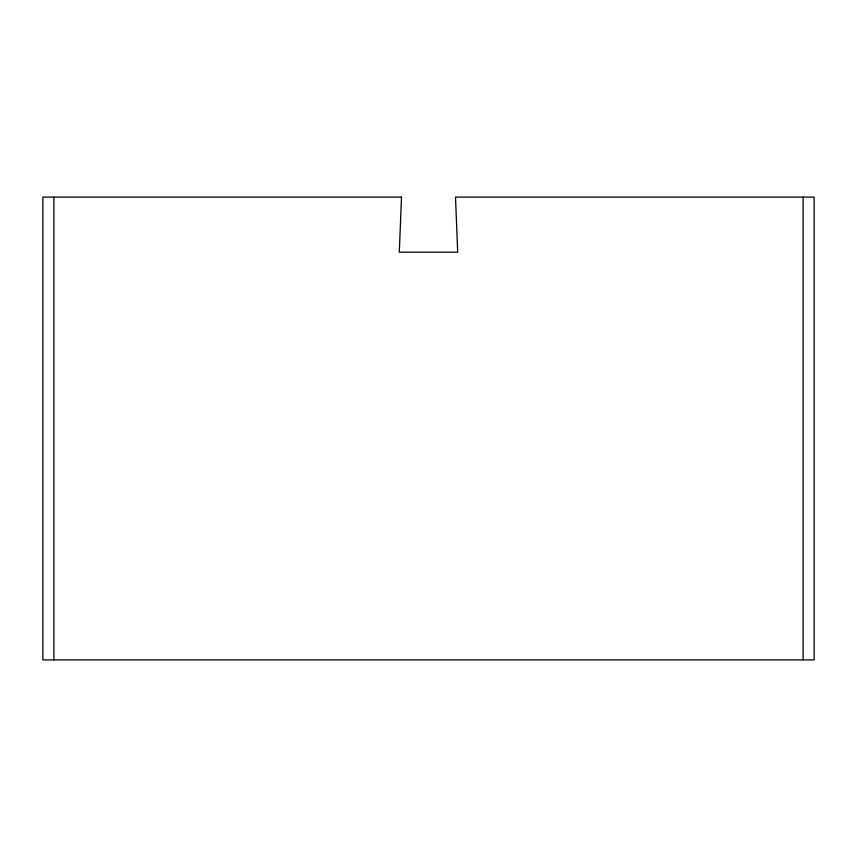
<?xml version="1.0" encoding="UTF-8"?>
<svg xmlns="http://www.w3.org/2000/svg" width="857" height="857" viewBox="0 0 857 857"><rect width="100%" height="100%" fill="white"/><g stroke="black" fill="none" stroke-linecap="round" stroke-linejoin="round"><path stroke-width="1.29" d="M803.127 197.11L803.127 659.89M53.873 197.11L53.873 659.89M401.505 197.11L399.298 252.204L457.702 252.204L455.495 197.11L814.15 197.11L814.15 659.89L42.85 659.89L42.85 197.11L401.505 197.11"/></g></svg>
